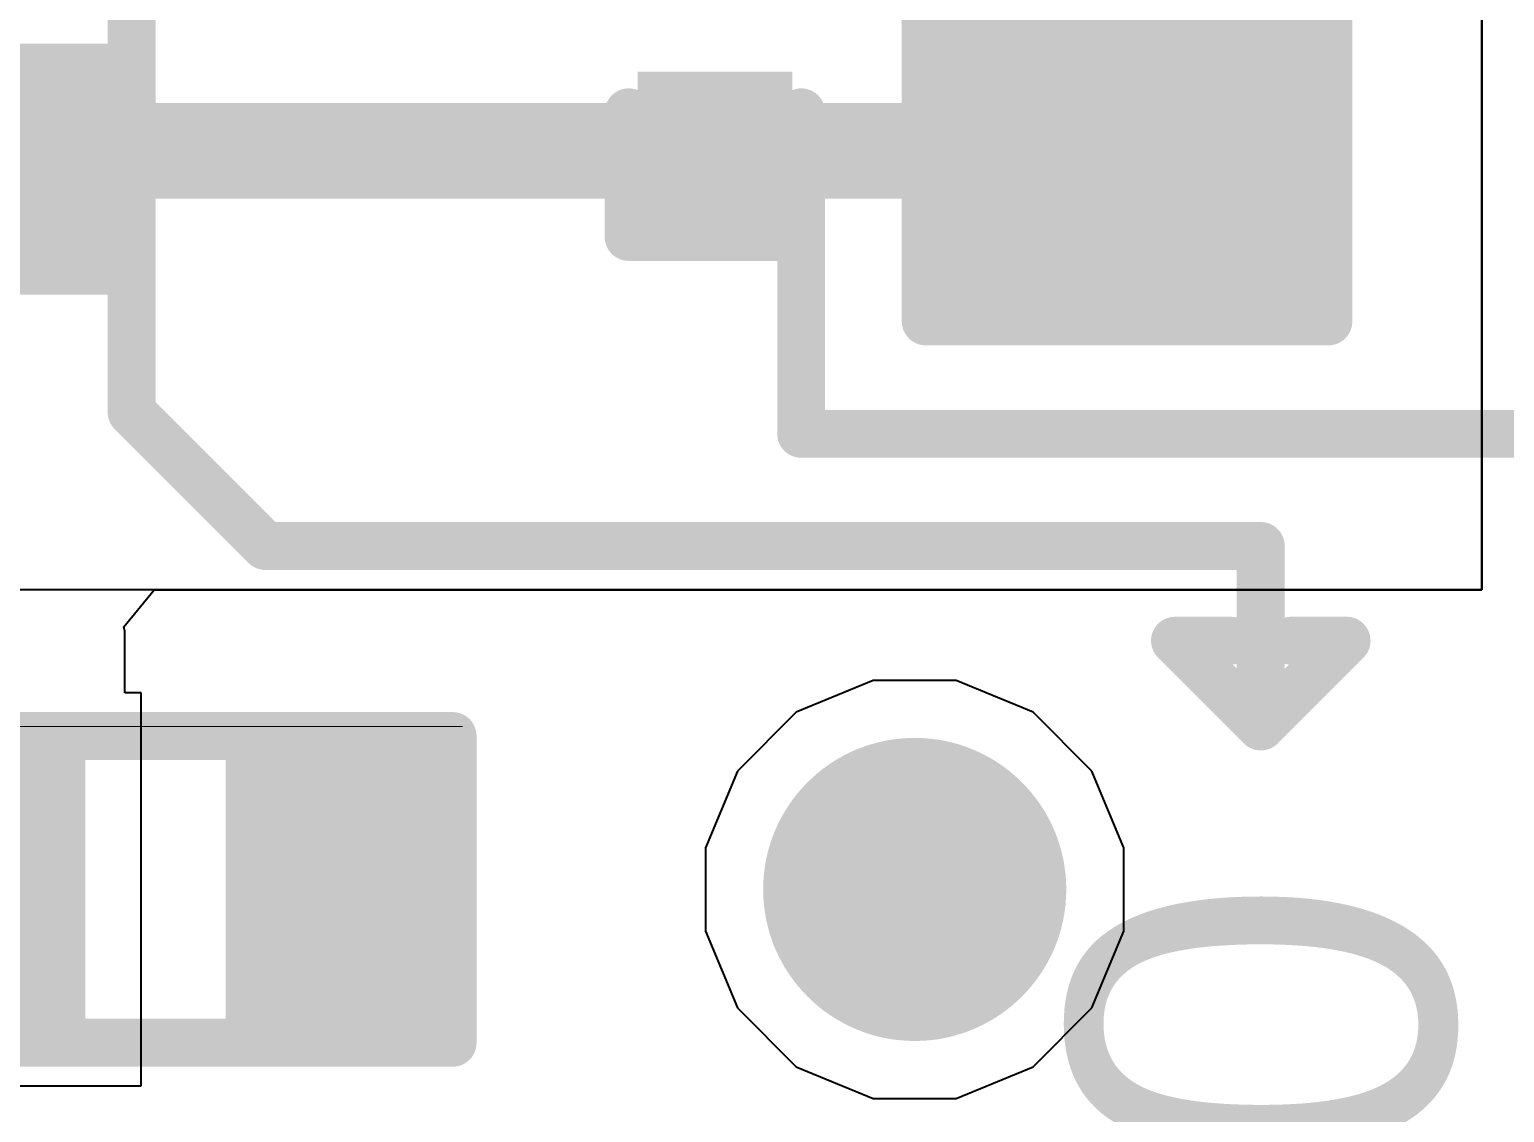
# Model space of a CAD drawing. Header units: inches. Extents: x -7 to 5163, y -3 to 5149.
# Drawn here: x 30.899 to 34.808, y 128.51 to 131.38 of the extents above; entities that cross this region are included whole.
import ezdxf

# ---------------------------------------------------------------- set-up
doc = ezdxf.new("R2010")
doc.units = ezdxf.units.IN
for name, color, linetype in [('Bottom Layer', 5, 'Continuous'), ('Bottom Solder', 6, 'Continuous'), ('Drill Drawing', 1, 'Continuous'), ('GND', 76, 'Continuous'), ('PWR', 16, 'Continuous'), ('Top Layer', 1, 'Continuous'), ('Top Overlay', 2, 'Continuous'), ('Top Paste', 8, 'Continuous'), ('Top Solder', 216, 'Continuous'), ('Via Holes', 16, 'Continuous')]:
    doc.layers.add(name, color=color, linetype=linetype)
doc.styles.add('Arial', font='', dxfattribs={"height": 0.2})
doc.styles.get('Arial').set_extended_font_data('Arial')

# ---------------------------------------------------------------- blocks, each defined once
blk = doc.blocks.new('R___0402_13')
at = {"layer": 'Top Layer'}
for points in [[(-0.6985, -0.3175), (-0.6985, 0.3175), (-0.2413, 0.3175), (-0.2413, -0.3175)], [(0.2413, -0.3175), (0.2413, 0.3175), (0.6985, 0.3175), (0.6985, -0.3175)]]:
    blk.add_hatch(color=1, dxfattribs=at).paths.add_polyline_path(points)
at = {"layer": 'Top Paste'}
for points in [[(-0.6985, -0.3175), (-0.6985, 0.3175), (-0.2413, 0.3175), (-0.2413, -0.3175)], [(0.2413, -0.3175), (0.2413, 0.3175), (0.6985, 0.3175), (0.6985, -0.3175)]]:
    blk.add_hatch(color=8, dxfattribs=at).paths.add_polyline_path(points)
at = {"layer": 'Top Solder'}
for points in [[(-0.7535, -0.3725), (-0.7535, 0.3725), (-0.1863, 0.3725), (-0.1863, -0.3725)], [(0.1863, -0.3725), (0.1863, 0.3725), (0.7535, 0.3725), (0.7535, -0.3725)]]:
    blk.add_hatch(color=216, dxfattribs=at).paths.add_polyline_path(points)
at = {"layer": 'Top Overlay'}
for points in [[(-0.7874, 0.4064, 0.127, 0.127, 0), (-0.7874, -0.4064, 0.127, 0.127, 0)], [(0.7874, 0.4064, 0.127, 0.127, 0), (-0.7874, 0.4064, 0.127, 0.127, 0)], [(0.7874, 0.4064, 0.127, 0.127, 0), (0.7874, -0.4064, 0.127, 0.127, 0)], [(0.7874, -0.4064, 0.127, 0.127, 0), (-0.7874, -0.4064, 0.127, 0.127, 0)], [(0.8128, -0.4318, 0.00323, 0.00323, 0), (-0.8128, -0.4318, 0.00323, 0.00323, 0)]]:
    blk.add_lwpolyline(points, format="xyseb", dxfattribs=at)
for points in [[(-0.8191, 0.4064, 0.0635, 0.0635, 1), (-0.7556, 0.4064, 0.0635, 0.0635, 1)], [(-0.8191, 0.4064, 0.0635, 0.0635, 1), (-0.7556, 0.4064, 0.0635, 0.0635, 1)], [(0.7556, 0.4064, 0.0635, 0.0635, 1), (0.8191, 0.4064, 0.0635, 0.0635, 1)], [(0.7556, 0.4064, 0.0635, 0.0635, 1), (0.8191, 0.4064, 0.0635, 0.0635, 1)], [(-0.8191, -0.4064, 0.0635, 0.0635, 1), (-0.7556, -0.4064, 0.0635, 0.0635, 1)], [(-0.8191, -0.4064, 0.0635, 0.0635, 1), (-0.7556, -0.4064, 0.0635, 0.0635, 1)], [(0.7556, -0.4064, 0.0635, 0.0635, 1), (0.8191, -0.4064, 0.0635, 0.0635, 1)], [(0.7556, -0.4064, 0.0635, 0.0635, 1), (0.8191, -0.4064, 0.0635, 0.0635, 1)], [(-0.8136, -0.4318, 0.00161, 0.00161, 1), (-0.812, -0.4318, 0.00161, 0.00161, 1)], [(0.812, -0.4318, 0.00161, 0.00161, 1), (0.8136, -0.4318, 0.00161, 0.00161, 1)]]:
    blk.add_lwpolyline(points, format="xyseb", close=True, dxfattribs=at)
blk = doc.blocks.new('R___0402_14')
at = {"layer": 'Top Layer'}
for points in [[(-0.6985, -0.3175), (-0.6985, 0.3175), (-0.2413, 0.3175), (-0.2413, -0.3175)], [(0.2413, -0.3175), (0.2413, 0.3175), (0.6985, 0.3175), (0.6985, -0.3175)]]:
    blk.add_hatch(color=1, dxfattribs=at).paths.add_polyline_path(points)
at = {"layer": 'Top Paste'}
for points in [[(-0.6985, -0.3175), (-0.6985, 0.3175), (-0.2413, 0.3175), (-0.2413, -0.3175)], [(0.2413, -0.3175), (0.2413, 0.3175), (0.6985, 0.3175), (0.6985, -0.3175)]]:
    blk.add_hatch(color=8, dxfattribs=at).paths.add_polyline_path(points)
at = {"layer": 'Top Solder'}
for points in [[(-0.7535, -0.3725), (-0.7535, 0.3725), (-0.1863, 0.3725), (-0.1863, -0.3725)], [(0.1863, -0.3725), (0.1863, 0.3725), (0.7535, 0.3725), (0.7535, -0.3725)]]:
    blk.add_hatch(color=216, dxfattribs=at).paths.add_polyline_path(points)
at = {"layer": 'Top Overlay'}
for points in [[(-0.7874, -0.4064, 0.127, 0.127, 0), (-0.7874, 0.4064, 0.127, 0.127, 0)], [(0.7874, 0.4064, 0.127, 0.127, 0), (-0.7874, 0.4064, 0.127, 0.127, 0)], [(0.7874, -0.4064, 0.127, 0.127, 0), (0.7874, 0.4064, 0.127, 0.127, 0)], [(0.7874, -0.4064, 0.127, 0.127, 0), (-0.7874, -0.4064, 0.127, 0.127, 0)], [(0.8128, -0.4318, 0.00323, 0.00323, 0), (-0.8128, -0.4318, 0.00323, 0.00323, 0)]]:
    blk.add_lwpolyline(points, format="xyseb", dxfattribs=at)
for points in [[(-0.8191, 0.4064, 0.0635, 0.0635, 1), (-0.7556, 0.4064, 0.0635, 0.0635, 1)], [(-0.8191, 0.4064, 0.0635, 0.0635, 1), (-0.7556, 0.4064, 0.0635, 0.0635, 1)], [(0.7556, 0.4064, 0.0635, 0.0635, 1), (0.8191, 0.4064, 0.0635, 0.0635, 1)], [(0.7556, 0.4064, 0.0635, 0.0635, 1), (0.8191, 0.4064, 0.0635, 0.0635, 1)], [(-0.8191, -0.4064, 0.0635, 0.0635, 1), (-0.7556, -0.4064, 0.0635, 0.0635, 1)], [(-0.8191, -0.4064, 0.0635, 0.0635, 1), (-0.7556, -0.4064, 0.0635, 0.0635, 1)], [(0.7556, -0.4064, 0.0635, 0.0635, 1), (0.8191, -0.4064, 0.0635, 0.0635, 1)], [(0.7556, -0.4064, 0.0635, 0.0635, 1), (0.8191, -0.4064, 0.0635, 0.0635, 1)], [(-0.8136, -0.4318, 0.00161, 0.00161, 1), (-0.812, -0.4318, 0.00161, 0.00161, 1)], [(0.812, -0.4318, 0.00161, 0.00161, 1), (0.8136, -0.4318, 0.00161, 0.00161, 1)]]:
    blk.add_lwpolyline(points, format="xyseb", close=True, dxfattribs=at)
blk = doc.blocks.new('R___0603_15')
at = {"layer": 'Top Layer'}
for points in [[(-0.381, 0.4445), (-0.381, -0.4445), (-1.143, -0.4445), (-1.143, 0.4445)], [(1.143, 0.4445), (1.143, -0.4445), (0.381, -0.4445), (0.381, 0.4445)]]:
    blk.add_hatch(color=1, dxfattribs=at).paths.add_polyline_path(points)
at = {"layer": 'Top Paste'}
for points in [[(-0.381, 0.4445), (-0.381, -0.4445), (-1.143, -0.4445), (-1.143, 0.4445)], [(1.143, 0.4445), (1.143, -0.4445), (0.381, -0.4445), (0.381, 0.4445)]]:
    blk.add_hatch(color=8, dxfattribs=at).paths.add_polyline_path(points)
at = {"layer": 'Top Solder'}
for points in [[(-0.2794, 0.5461), (-0.2794, -0.5461), (-1.2446, -0.5461), (-1.2446, 0.5461)], [(1.2446, 0.5461), (1.2446, -0.5461), (0.2794, -0.5461), (0.2794, 0.5461)]]:
    blk.add_hatch(color=216, dxfattribs=at).paths.add_polyline_path(points)
at = {"layer": 'Top Overlay'}
for points in [[(-1.2192, 0.5334, 0.127, 0.127, 0), (1.2192, 0.5334, 0.127, 0.127, 0)], [(-1.2192, 0.5334, 0.127, 0.127, 0), (-1.2192, -0.5334, 0.127, 0.127, 0)], [(1.2192, 0.5334, 0.127, 0.127, 0), (1.2192, -0.5334, 0.127, 0.127, 0)], [(-1.2192, -0.5334, 0.127, 0.127, 0), (1.2192, -0.5334, 0.127, 0.127, 0)]]:
    blk.add_lwpolyline(points, format="xyseb", dxfattribs=at)
for points in [[(-1.25095, 0.5334, 0.0635, 0.0635, 1), (-1.18745, 0.5334, 0.0635, 0.0635, 1)], [(-1.25095, 0.5334, 0.0635, 0.0635, 1), (-1.18745, 0.5334, 0.0635, 0.0635, 1)], [(1.18745, 0.5334, 0.0635, 0.0635, 1), (1.25095, 0.5334, 0.0635, 0.0635, 1)], [(1.18745, 0.5334, 0.0635, 0.0635, 1), (1.25095, 0.5334, 0.0635, 0.0635, 1)], [(-1.25095, -0.5334, 0.0635, 0.0635, 1), (-1.18745, -0.5334, 0.0635, 0.0635, 1)], [(-1.25095, -0.5334, 0.0635, 0.0635, 1), (-1.18745, -0.5334, 0.0635, 0.0635, 1)], [(1.18745, -0.5334, 0.0635, 0.0635, 1), (1.25095, -0.5334, 0.0635, 0.0635, 1)], [(1.18745, -0.5334, 0.0635, 0.0635, 1), (1.25095, -0.5334, 0.0635, 0.0635, 1)]]:
    blk.add_lwpolyline(points, format="xyseb", close=True, dxfattribs=at)
blk = doc.blocks.new('CAP_0201_85')
at = {"layer": 'Top Layer'}
for points in [[(-0.45, 0.15), (-0.15, 0.15), (-0.15, -0.15), (-0.45, -0.15)], [(0.15, 0.15), (0.45, 0.15), (0.45, -0.15), (0.15, -0.15)]]:
    blk.add_hatch(color=1, dxfattribs=at).paths.add_polyline_path(points)
at = {"layer": 'Top Paste'}
for points in [[(-0.45, 0.15), (-0.15, 0.15), (-0.15, -0.15), (-0.45, -0.15)], [(0.15, 0.15), (0.45, 0.15), (0.45, -0.15), (0.15, -0.15)]]:
    blk.add_hatch(color=8, dxfattribs=at).paths.add_polyline_path(points)
at = {"layer": 'Top Solder'}
for points in [[(-0.505, 0.205), (-0.095, 0.205), (-0.095, -0.205), (-0.505, -0.205)], [(0.095, 0.205), (0.505, 0.205), (0.505, -0.205), (0.095, -0.205)]]:
    blk.add_hatch(color=216, dxfattribs=at).paths.add_polyline_path(points)
at = {"layer": 'Top Overlay'}
for points in [[(-0.5334, 0.2286, 0.127, 0.127, 0), (-0.5334, -0.2286, 0.127, 0.127, 0)], [(-0.5334, 0.2286, 0.127, 0.127, 0), (-0.2032, 0.2286, 0.127, 0.127, 0)], [(0.2032, 0.2286, 0.127, 0.127, 0), (0.5334, 0.2286, 0.127, 0.127, 0)], [(0.5334, 0.2286, 0.127, 0.127, 0), (0.5334, -0.2286, 0.127, 0.127, 0)], [(-0.5334, -0.2286, 0.127, 0.127, 0), (-0.2032, -0.2286, 0.127, 0.127, 0)], [(0.2032, -0.2286, 0.127, 0.127, 0), (0.5334, -0.2286, 0.127, 0.127, 0)]]:
    blk.add_lwpolyline(points, format="xyseb", dxfattribs=at)
for points in [[(-0.5651, 0.2286, 0.0635, 0.0635, 1), (-0.5016, 0.2286, 0.0635, 0.0635, 1)], [(-0.5651, 0.2286, 0.0635, 0.0635, 1), (-0.5016, 0.2286, 0.0635, 0.0635, 1)], [(-0.2349, 0.2286, 0.0635, 0.0635, 1), (-0.1714, 0.2286, 0.0635, 0.0635, 1)], [(0.1714, 0.2286, 0.0635, 0.0635, 1), (0.2349, 0.2286, 0.0635, 0.0635, 1)], [(0.5016, 0.2286, 0.0635, 0.0635, 1), (0.5651, 0.2286, 0.0635, 0.0635, 1)], [(0.5016, 0.2286, 0.0635, 0.0635, 1), (0.5651, 0.2286, 0.0635, 0.0635, 1)], [(-0.5651, -0.2286, 0.0635, 0.0635, 1), (-0.5016, -0.2286, 0.0635, 0.0635, 1)], [(-0.5651, -0.2286, 0.0635, 0.0635, 1), (-0.5016, -0.2286, 0.0635, 0.0635, 1)], [(-0.2349, -0.2286, 0.0635, 0.0635, 1), (-0.1714, -0.2286, 0.0635, 0.0635, 1)], [(0.1714, -0.2286, 0.0635, 0.0635, 1), (0.2349, -0.2286, 0.0635, 0.0635, 1)], [(0.5016, -0.2286, 0.0635, 0.0635, 1), (0.5651, -0.2286, 0.0635, 0.0635, 1)], [(0.5016, -0.2286, 0.0635, 0.0635, 1), (0.5651, -0.2286, 0.0635, 0.0635, 1)]]:
    blk.add_lwpolyline(points, format="xyseb", close=True, dxfattribs=at)

msp = doc.modelspace()

# ---------------------------------------------------------------- hatches: boundary and pattern name
at = {"layer": 'Bottom Layer'}
h = msp.add_hatch(color=5, dxfattribs=at)
edge = h.paths.add_edge_path()
edge.add_arc((33.2447, 129.1015), 0.3, 0, 360)
at = {"layer": 'Bottom Solder'}
h = msp.add_hatch(color=6, dxfattribs=at)
edge = h.paths.add_edge_path()
edge.add_arc((33.2447, 129.1015), 0.4016, 0, 360)
at = {"layer": 'GND'}
h = msp.add_hatch(color=76, dxfattribs=at)
edge = h.paths.add_edge_path()
edge.add_arc((33.2447, 129.1015), 0.3, 0, 360)
at = {"layer": 'PWR'}
h = msp.add_hatch(color=16, dxfattribs=at)
edge = h.paths.add_edge_path()
edge.add_arc((33.2447, 129.1015), 0.3, 0, 360)
at = {"layer": 'Top Layer'}
h = msp.add_hatch(color=1, dxfattribs=at)
edge = h.paths.add_edge_path()
edge.add_arc((33.2447, 129.1015), 0.3, 0, 360)
at = {"layer": 'Top Solder'}
h = msp.add_hatch(color=216, dxfattribs=at)
edge = h.paths.add_edge_path()
edge.add_arc((33.2447, 129.1015), 0.4016, 0, 360)
at = {"layer": 'Via Holes'}
h = msp.add_hatch(color=7, dxfattribs=at)
edge = h.paths.add_edge_path()
edge.add_arc((33.2447, 129.1015), 0.15, 0, 360)

# ---------------------------------------------------------------- linework, layer by layer
at = {"layer": 'Drill Drawing'}
for points in [[(33.1177, 129.2285, 0.0508, 0.0508, 0), (33.1177, 129.3555, 0.0508, 0.0508, 0)], [(33.1177, 129.3555, 0.0508, 0.0508, 0), (33.3717, 129.3555, 0.0508, 0.0508, 0)], [(33.3717, 129.2285, 0.0508, 0.0508, 0), (33.3717, 129.3555, 0.0508, 0.0508, 0)], [(33.1685, 129.1777, 0.0508, 0.0508, 0), (33.1685, 129.2539, 0.0508, 0.0508, 0)], [(33.1685, 129.2539, 0.0508, 0.0508, 0), (33.3209, 129.2539, 0.0508, 0.0508, 0)], [(33.3209, 129.1777, 0.0508, 0.0508, 0), (33.3209, 129.2539, 0.0508, 0.0508, 0)], [(32.9907, 128.9745, 0.0508, 0.0508, 0), (32.9907, 129.2285, 0.0508, 0.0508, 0)], [(32.9907, 129.2285, 0.0508, 0.0508, 0), (33.1177, 129.2285, 0.0508, 0.0508, 0)], [(33.3717, 129.2285, 0.0508, 0.0508, 0), (33.4987, 129.2285, 0.0508, 0.0508, 0)], [(33.4987, 128.9745, 0.0508, 0.0508, 0), (33.4987, 129.2285, 0.0508, 0.0508, 0)], [(33.0923, 129.0253, 0.0508, 0.0508, 0), (33.0923, 129.1777, 0.0508, 0.0508, 0)], [(33.0923, 129.1777, 0.0508, 0.0508, 0), (33.1685, 129.1777, 0.0508, 0.0508, 0)], [(33.3209, 129.1777, 0.0508, 0.0508, 0), (33.3971, 129.1777, 0.0508, 0.0508, 0)], [(33.3971, 129.0253, 0.0508, 0.0508, 0), (33.3971, 129.1777, 0.0508, 0.0508, 0)], [(33.0923, 129.0253, 0.0508, 0.0508, 0), (33.1685, 129.0253, 0.0508, 0.0508, 0)], [(33.1685, 128.9491, 0.0508, 0.0508, 0), (33.1685, 129.0253, 0.0508, 0.0508, 0)], [(33.3209, 129.0253, 0.0508, 0.0508, 0), (33.3971, 129.0253, 0.0508, 0.0508, 0)], [(33.3209, 128.9491, 0.0508, 0.0508, 0), (33.3209, 129.0253, 0.0508, 0.0508, 0)], [(32.9907, 128.9745, 0.0508, 0.0508, 0), (33.1177, 128.9745, 0.0508, 0.0508, 0)], [(33.1177, 128.8475, 0.0508, 0.0508, 0), (33.1177, 128.9745, 0.0508, 0.0508, 0)], [(33.3717, 128.9745, 0.0508, 0.0508, 0), (33.4987, 128.9745, 0.0508, 0.0508, 0)], [(33.3717, 128.8475, 0.0508, 0.0508, 0), (33.3717, 128.9745, 0.0508, 0.0508, 0)], [(33.1685, 128.9491, 0.0508, 0.0508, 0), (33.3209, 128.9491, 0.0508, 0.0508, 0)], [(33.1177, 128.8475, 0.0508, 0.0508, 0), (33.3717, 128.8475, 0.0508, 0.0508, 0)]]:
    msp.add_lwpolyline(points, format="xyseb", dxfattribs=at)
for points in [[(33.105, 129.3555, 0.0254, 0.0254, 1), (33.1304, 129.3555, 0.0254, 0.0254, 1)], [(33.105, 129.3555, 0.0254, 0.0254, 1), (33.1304, 129.3555, 0.0254, 0.0254, 1)], [(33.359, 129.3555, 0.0254, 0.0254, 1), (33.3844, 129.3555, 0.0254, 0.0254, 1)], [(33.359, 129.3555, 0.0254, 0.0254, 1), (33.3844, 129.3555, 0.0254, 0.0254, 1)], [(33.1558, 129.2539, 0.0254, 0.0254, 1), (33.1812, 129.2539, 0.0254, 0.0254, 1)], [(33.1558, 129.2539, 0.0254, 0.0254, 1), (33.1812, 129.2539, 0.0254, 0.0254, 1)], [(33.3082, 129.2539, 0.0254, 0.0254, 1), (33.3336, 129.2539, 0.0254, 0.0254, 1)], [(33.3082, 129.2539, 0.0254, 0.0254, 1), (33.3336, 129.2539, 0.0254, 0.0254, 1)], [(32.978, 129.2285, 0.0254, 0.0254, 1), (33.0034, 129.2285, 0.0254, 0.0254, 1)], [(32.978, 129.2285, 0.0254, 0.0254, 1), (33.0034, 129.2285, 0.0254, 0.0254, 1)], [(33.105, 129.2285, 0.0254, 0.0254, 1), (33.1304, 129.2285, 0.0254, 0.0254, 1)], [(33.105, 129.2285, 0.0254, 0.0254, 1), (33.1304, 129.2285, 0.0254, 0.0254, 1)], [(33.359, 129.2285, 0.0254, 0.0254, 1), (33.3844, 129.2285, 0.0254, 0.0254, 1)], [(33.359, 129.2285, 0.0254, 0.0254, 1), (33.3844, 129.2285, 0.0254, 0.0254, 1)], [(33.486, 129.2285, 0.0254, 0.0254, 1), (33.5114, 129.2285, 0.0254, 0.0254, 1)], [(33.486, 129.2285, 0.0254, 0.0254, 1), (33.5114, 129.2285, 0.0254, 0.0254, 1)], [(33.0796, 129.1777, 0.0254, 0.0254, 1), (33.105, 129.1777, 0.0254, 0.0254, 1)], [(33.0796, 129.1777, 0.0254, 0.0254, 1), (33.105, 129.1777, 0.0254, 0.0254, 1)], [(33.1558, 129.1777, 0.0254, 0.0254, 1), (33.1812, 129.1777, 0.0254, 0.0254, 1)], [(33.1558, 129.1777, 0.0254, 0.0254, 1), (33.1812, 129.1777, 0.0254, 0.0254, 1)], [(33.3082, 129.1777, 0.0254, 0.0254, 1), (33.3336, 129.1777, 0.0254, 0.0254, 1)], [(33.3082, 129.1777, 0.0254, 0.0254, 1), (33.3336, 129.1777, 0.0254, 0.0254, 1)], [(33.3844, 129.1777, 0.0254, 0.0254, 1), (33.4098, 129.1777, 0.0254, 0.0254, 1)], [(33.3844, 129.1777, 0.0254, 0.0254, 1), (33.4098, 129.1777, 0.0254, 0.0254, 1)], [(33.0796, 129.0253, 0.0254, 0.0254, 1), (33.105, 129.0253, 0.0254, 0.0254, 1)], [(33.0796, 129.0253, 0.0254, 0.0254, 1), (33.105, 129.0253, 0.0254, 0.0254, 1)], [(33.1558, 129.0253, 0.0254, 0.0254, 1), (33.1812, 129.0253, 0.0254, 0.0254, 1)], [(33.1558, 129.0253, 0.0254, 0.0254, 1), (33.1812, 129.0253, 0.0254, 0.0254, 1)], [(33.3082, 129.0253, 0.0254, 0.0254, 1), (33.3336, 129.0253, 0.0254, 0.0254, 1)], [(33.3082, 129.0253, 0.0254, 0.0254, 1), (33.3336, 129.0253, 0.0254, 0.0254, 1)], [(33.3844, 129.0253, 0.0254, 0.0254, 1), (33.4098, 129.0253, 0.0254, 0.0254, 1)], [(33.3844, 129.0253, 0.0254, 0.0254, 1), (33.4098, 129.0253, 0.0254, 0.0254, 1)], [(32.978, 128.9745, 0.0254, 0.0254, 1), (33.0034, 128.9745, 0.0254, 0.0254, 1)], [(32.978, 128.9745, 0.0254, 0.0254, 1), (33.0034, 128.9745, 0.0254, 0.0254, 1)], [(33.105, 128.9745, 0.0254, 0.0254, 1), (33.1304, 128.9745, 0.0254, 0.0254, 1)], [(33.105, 128.9745, 0.0254, 0.0254, 1), (33.1304, 128.9745, 0.0254, 0.0254, 1)], [(33.359, 128.9745, 0.0254, 0.0254, 1), (33.3844, 128.9745, 0.0254, 0.0254, 1)], [(33.359, 128.9745, 0.0254, 0.0254, 1), (33.3844, 128.9745, 0.0254, 0.0254, 1)], [(33.486, 128.9745, 0.0254, 0.0254, 1), (33.5114, 128.9745, 0.0254, 0.0254, 1)], [(33.486, 128.9745, 0.0254, 0.0254, 1), (33.5114, 128.9745, 0.0254, 0.0254, 1)], [(33.1558, 128.9491, 0.0254, 0.0254, 1), (33.1812, 128.9491, 0.0254, 0.0254, 1)], [(33.1558, 128.9491, 0.0254, 0.0254, 1), (33.1812, 128.9491, 0.0254, 0.0254, 1)], [(33.3082, 128.9491, 0.0254, 0.0254, 1), (33.3336, 128.9491, 0.0254, 0.0254, 1)], [(33.3082, 128.9491, 0.0254, 0.0254, 1), (33.3336, 128.9491, 0.0254, 0.0254, 1)], [(33.105, 128.8475, 0.0254, 0.0254, 1), (33.1304, 128.8475, 0.0254, 0.0254, 1)], [(33.105, 128.8475, 0.0254, 0.0254, 1), (33.1304, 128.8475, 0.0254, 0.0254, 1)], [(33.359, 128.8475, 0.0254, 0.0254, 1), (33.3844, 128.8475, 0.0254, 0.0254, 1)], [(33.359, 128.8475, 0.0254, 0.0254, 1), (33.3844, 128.8475, 0.0254, 0.0254, 1)]]:
    msp.add_lwpolyline(points, format="xyseb", close=True, dxfattribs=at)
at = {"layer": 'PWR'}
for p, q in [((33.1345, 129.6555), (32.9309, 129.5712)), ((33.3549, 129.6555), (33.1345, 129.6555)), ((33.5585, 129.5712), (33.3549, 129.6555)), ((32.9309, 129.5712), (32.775, 129.4153)), ((33.7143, 129.4153), (33.5585, 129.5712)), ((32.775, 129.4153), (32.6907, 129.2117)), ((33.7987, 129.2117), (33.7143, 129.4153)), ((32.6907, 129.2117), (32.6907, 128.9913)), ((33.7987, 128.9913), (33.7987, 129.2117)), ((32.6907, 128.9913), (32.775, 128.7877)), ((33.7143, 128.7877), (33.7987, 128.9913)), ((32.775, 128.7877), (32.9309, 128.6318)), ((33.5585, 128.6318), (33.7143, 128.7877)), ((32.9309, 128.6318), (33.1345, 128.5475)), ((33.3549, 128.5475), (33.5585, 128.6318)), ((33.1345, 128.5475), (33.3549, 128.5475))]:
    msp.add_line(p, q, dxfattribs=at)
at = {"layer": 'Top Layer'}
for p, q in [((34.7472, 134.908), (34.7472, 129.8956)), ((34.7472, 129.8956), (34.7472, 134.908)), ((34.7472, 129.8956), (29.0029, 129.8956)), ((31.149, 129.7974), (31.2296, 129.8956)), ((31.2296, 129.8956), (34.7472, 129.8956)), ((31.1513, 129.7859), (31.149, 129.7974)), ((31.1513, 129.6222), (31.1513, 129.7859)), ((31.1947, 129.6222), (31.1513, 129.6222)), ((31.1947, 128.5808), (31.1947, 129.6222)), ((30.3311, 128.5808), (31.1947, 128.5808))]:
    msp.add_line(p, q, dxfattribs=at)
for points in [[(30.7629, 131.0589, 0.254, 0.254, 0), (33.8023, 131.0589, 0.254, 0.254, 0)], [(33.8023, 131.0589, 0.254, 0.254, 0), (33.8074, 131.064, 0.254, 0.254, 0)]]:
    msp.add_lwpolyline(points, format="xyseb", dxfattribs=at)
for points in [[(33.7388, 131.0589, 0.127, 0.127, 1), (33.8658, 131.0589, 0.127, 0.127, 1)], [(33.7388, 131.0589, 0.127, 0.127, 1), (33.8658, 131.0589, 0.127, 0.127, 1)], [(33.7439, 131.064, 0.127, 0.127, 1), (33.8709, 131.064, 0.127, 0.127, 1)]]:
    msp.add_lwpolyline(points, format="xyseb", close=True, dxfattribs=at)
at = {"layer": 'Top Overlay'}
for points in [[(32.9438, 130.3089, 0.127, 0.127, 0), (32.9438, 130.8306, 0.127, 0.127, 0)], [(31.1693, 130.3666, 0.127, 0.127, 0), (31.1693, 130.7414, 0.127, 0.127, 0)], [(31.1693, 130.3666, 0.127, 0.127, 0), (31.5242, 130.0116, 0.127, 0.127, 0)], [(32.9438, 130.3089, 0.127, 0.127, 0), (34.9314, 130.3089, 0.127, 0.127, 0)], [(31.5242, 130.0116, 0.127, 0.127, 0), (34.1617, 130.0116, 0.127, 0.127, 0)], [(34.1617, 129.5333, 0.127, 0.127, 0), (34.1617, 130.0116, 0.127, 0.127, 0)], [(33.9344, 129.7606, 0.127, 0.127, 0), (34.0814, 129.7606, 0.127, 0.127, 0)], [(33.9344, 129.7606, 0.127, 0.127, 0), (34.1617, 129.5333, 0.127, 0.127, 0)], [(34.1617, 129.5333, 0.127, 0.127, 0), (34.3891, 129.7606, 0.127, 0.127, 0)], [(34.2421, 129.7606, 0.127, 0.127, 0), (34.3891, 129.7606, 0.127, 0.127, 0)]]:
    msp.add_lwpolyline(points, format="xyseb", dxfattribs=at)
for points in [[(32.912, 130.8306, 0.0635, 0.0635, 1), (32.9755, 130.8306, 0.0635, 0.0635, 1)], [(31.1375, 130.7414, 0.0635, 0.0635, 1), (31.201, 130.7414, 0.0635, 0.0635, 1)], [(31.1375, 130.3666, 0.0635, 0.0635, 1), (31.201, 130.3666, 0.0635, 0.0635, 1)], [(31.1375, 130.3666, 0.0635, 0.0635, 1), (31.201, 130.3666, 0.0635, 0.0635, 1)], [(32.912, 130.3089, 0.0635, 0.0635, 1), (32.9755, 130.3089, 0.0635, 0.0635, 1)], [(32.912, 130.3089, 0.0635, 0.0635, 1), (32.9755, 130.3089, 0.0635, 0.0635, 1)], [(31.4925, 130.0116, 0.0635, 0.0635, 1), (31.556, 130.0116, 0.0635, 0.0635, 1)], [(31.4925, 130.0116, 0.0635, 0.0635, 1), (31.556, 130.0116, 0.0635, 0.0635, 1)], [(34.13, 130.0116, 0.0635, 0.0635, 1), (34.1935, 130.0116, 0.0635, 0.0635, 1)], [(34.13, 130.0116, 0.0635, 0.0635, 1), (34.1935, 130.0116, 0.0635, 0.0635, 1)], [(33.9027, 129.7606, 0.0635, 0.0635, 1), (33.9661, 129.7606, 0.0635, 0.0635, 1)], [(33.9027, 129.7606, 0.0635, 0.0635, 1), (33.9661, 129.7606, 0.0635, 0.0635, 1)], [(34.0496, 129.7606, 0.0635, 0.0635, 1), (34.1131, 129.7606, 0.0635, 0.0635, 1)], [(34.2104, 129.7606, 0.0635, 0.0635, 1), (34.2739, 129.7606, 0.0635, 0.0635, 1)], [(34.3573, 129.7606, 0.0635, 0.0635, 1), (34.4208, 129.7606, 0.0635, 0.0635, 1)], [(34.3573, 129.7606, 0.0635, 0.0635, 1), (34.4208, 129.7606, 0.0635, 0.0635, 1)], [(34.13, 129.5333, 0.0635, 0.0635, 1), (34.1935, 129.5333, 0.0635, 0.0635, 1)], [(34.13, 129.5333, 0.0635, 0.0635, 1), (34.1935, 129.5333, 0.0635, 0.0635, 1)], [(34.13, 129.5333, 0.0635, 0.0635, 1), (34.1935, 129.5333, 0.0635, 0.0635, 1)]]:
    msp.add_lwpolyline(points, format="xyseb", close=True, dxfattribs=at)

# ---------------------------------------------------------------- block references
for name, p, rotation in [('R___0603_15', (33.8074, 131.826), 90), ('R___0402_14', (30.7629, 131.5288), 270), ('CAP_0201_85', (32.7152, 131.364), 90), ('R___0402_13', (31.2328, 129.1015), 180)]:
    msp.add_blockref(name, p, dxfattribs=dict(rotation=rotation))

# ---------------------------------------------------------------- texts
at = {"layer": 'Top Overlay', "style": 'Arial'}
msp.add_text('R20', height=1.016, rotation=90, dxfattribs=at).set_placement((34.6708, 126.5348))

doc.saveas('drawing.dxf')
